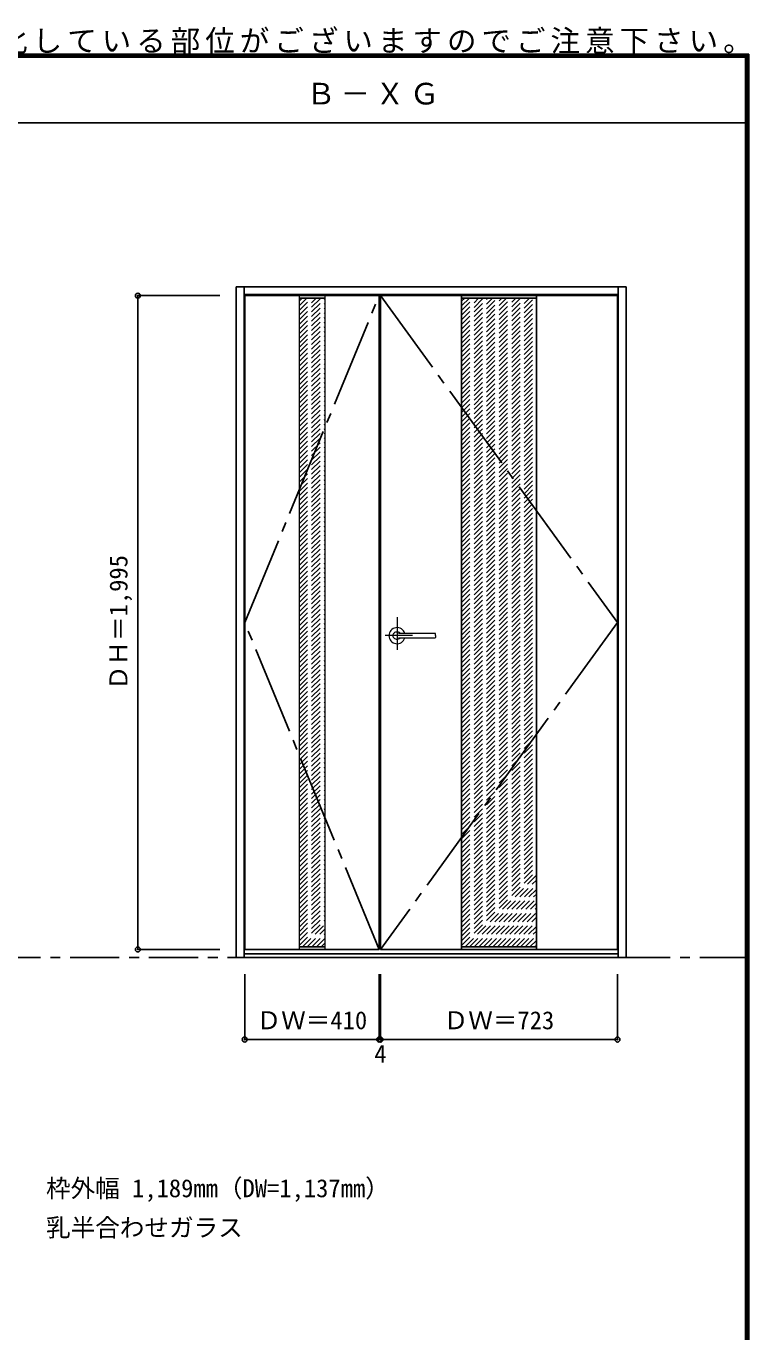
# Model space of a CAD drawing. Units: millimetres, scale not verified. Extents: x -6000 to 5700, y -4307 to 4260.
# Drawn here: x 3496 to 5700, y 276 to 4260 of the extents above; entities that cross this region are included whole.
import ezdxf
from ezdxf.enums import TextEntityAlignment as Align

# ---------------------------------------------------------------- set-up
doc = ezdxf.new("R2010")
doc.units = ezdxf.units.MM
doc.header["$LTSCALE"] = 30
doc.header["$PDMODE"] = 32
doc.header["$PDSIZE"] = 15
for name, pattern in [('CHAIN1', [8, 5, -1, 1, -1]), ('CHAIN2', [12, 9, -1, 1, -1]), ('DASHED1', [1.8, 1.2, -0.6])]:
    doc.linetypes.add(name, pattern=pattern)
for name, color, linetype in [('0-1_通り芯', 7, 'CHAIN1'), ('0-2_扉', 7, 'Continuous'), ('0-3_仕上げ', 7, 'Continuous'), ('0-4_枠', 3, 'Continuous'), ('0-7', 7, 'CHAIN2'), ('0-A_文字', 7, 'Continuous'), ('0-B_寸法', 7, 'Continuous'), ('F-1_枠', 6, 'Continuous'), ('F-A_文字', 7, 'Continuous')]:
    doc.layers.add(name, color=color, linetype=linetype)
doc.layers.add('0-5_レバー', color=7, linetype='Continuous', lineweight=18)
doc.layers.add('0-C_ハッチ', color=4, linetype='Continuous', lineweight=18)
doc.styles.add('ＭＳ ゴシック', font='')
doc.styles.get('ＭＳ ゴシック').set_extended_font_data('MS Gothic')

msp = doc.modelspace()

# ---------------------------------------------------------------- linework, layer by layer
at = {"layer": '0-1_通り芯'}
msp.add_line((-5490, 1418), (5690, 1418), dxfattribs=at)
at = {"layer": '0-2_扉', "color": 3}
for p, q in [((4162.4, 1443), (4162.4, 3438)), ((4572.4, 3438), (4162.4, 3438)), ((4572.4, 1443), (4572.4, 3438)), ((4576.4, 1443), (4576.4, 3438)), ((4576.4, 3438), (5299.4, 3438)), ((5299.4, 1443), (5299.4, 3438)), ((4572.4, 1443), (4162.4, 1443)), ((4576.4, 1443), (5299.4, 1443))]:
    msp.add_line(p, q, dxfattribs=at)
at = {"layer": '0-3_仕上げ'}
for p, q in [((4406.4, 3430), (4328.4, 3430)), ((4823.9, 3430), (5051.9, 3430)), ((4406.4, 1451), (4328.4, 1451)), ((4823.9, 1451), (5051.9, 1451))]:
    msp.add_line(p, q, dxfattribs=at)
at = {"layer": '0-3_仕上げ', "color": 3}
for p, q in [((4823.9, 3438), (4823.9, 1443)), ((5051.9, 3438), (5051.9, 1443))]:
    msp.add_line(p, q, dxfattribs=at)
at = {"layer": '0-4_枠'}
for p, q in [((4136.4, 3465), (4136.4, 1418)), ((4136.4, 3465), (5325.4, 3465)), ((4160.4, 1418), (4160.4, 3465)), ((4160.4, 3441), (5301.4, 3441)), ((5301.4, 1418), (5301.4, 3465)), ((5325.4, 3465), (5325.4, 1418)), ((4136.4, 1418), (5325.4, 1418)), ((4160.4, 1430), (5301.4, 1430))]:
    msp.add_line(p, q, dxfattribs=at)
at = {"layer": '0-5_レバー', "color": 4, "linetype": 'CHAIN1'}
for p, q in [((4626.9, 2456.96), (4626.9, 2357.11)), ((4673.7, 2400.5), (4590.68, 2400.5))]:
    msp.add_line(p, q, dxfattribs=at)
at = {"layer": '0-5_レバー'}
for q in [(4743.9, 2405.99), (4743.9, 2395)]:
    msp.add_line((4743.9, 2400.5), q, dxfattribs=at)
for points in [[(4636.86, 2407.49), (4636.09, 2408.28), (4634.12, 2409.65), (4631.88, 2410.66), (4629.44, 2411.29), (4626.9, 2411.5), (4624.36, 2411.29), (4621.93, 2410.66), (4619.68, 2409.65), (4617.71, 2408.28), (4616.09, 2406.61), (4614.89, 2404.71), (4614.15, 2402.65), (4613.9, 2400.5), (4614.15, 2398.35), (4614.89, 2396.29), (4616.09, 2394.39), (4617.71, 2392.72), (4619.68, 2391.35), (4621.93, 2390.34), (4624.36, 2389.71), (4626.9, 2389.5), (4629.44, 2389.71), (4631.88, 2390.34), (4634.12, 2391.35), (4636.09, 2392.72), (4636.86, 2393.51)], [(4742.4, 2407.5), (4732.67, 2407.5), (4722.49, 2407.5), (4712.89, 2407.5), (4703.9, 2407.5), (4695.49, 2407.5), (4687.68, 2407.5), (4680.86, 2407.5), (4674.56, 2407.5), (4668.8, 2407.5), (4663.55, 2407.5), (4658.76, 2407.5), (4654.11, 2407.5), (4649.9, 2407.5), (4646.15, 2407.5), (4644.15, 2407.5), (4642.3, 2407.5), (4640.29, 2407.49), (4637.88, 2407.49), (4636.39, 2407.49), (4634.85, 2407.49), (4633.33, 2407.49), (4632.23, 2407.49), (4631.77, 2407.49), (4631.77, 2407.48)], [(4631.92, 2393.51), (4632.05, 2393.51), (4632.49, 2393.51), (4633.21, 2393.51), (4634.23, 2393.51), (4635.49, 2393.51), (4636.84, 2393.51), (4639.7, 2393.51), (4642.68, 2393.5), (4645.7, 2393.5), (4648.74, 2393.5), (4651.81, 2393.5), (4654.89, 2393.5), (4658.89, 2393.5), (4663.3, 2393.5), (4668.27, 2393.5), (4673.8, 2393.5), (4679.89, 2393.5), (4686.54, 2393.5), (4693.75, 2393.5), (4702.34, 2393.5), (4711.6, 2393.5), (4721.54, 2393.5), (4732.15, 2393.5), (4742.4, 2393.5)], [(4742.4, 2407.5), (4733.32, 2407.5), (4732.92, 2407.5)]]:
    msp.add_lwpolyline(points, dxfattribs=at)
for centre, radius, start, end in [((4626.9, 2400.5), 24.55, 16.59952, 343.36736), ((4742.4, 2406), 1.5, 0.00847, 89.9163), ((4742.4, 2406), 1.5, 360, 90.17419), ((4742.4, 2395), 1.5, 270.16419, 0), ((4742.4, 2395), 1.5, 269.91059, 359.99153)]:
    msp.add_arc(centre, radius, start, end, dxfattribs=at)
at = {"layer": '0-7'}
for p, q in [((4162.4, 2440.5), (4572.4, 3438)), ((4576.4, 3438), (5299.4, 2440.5)), ((4572.4, 1443), (4162.4, 2440.5)), ((5299.4, 2440.5), (4576.4, 1443))]:
    msp.add_line(p, q, dxfattribs=at)
at = {"layer": '0-B_寸法', "color": 4}
for p, q in [((3836.4, 3438), (3836.4, 1443)), ((3836.4, 3438), (4086.4, 3438)), ((3836.4, 1443), (4086.4, 1443)), ((4162.4, 1168), (4162.4, 1368)), ((4572.4, 1168), (4572.4, 1368)), ((5299.4, 1168), (5299.4, 1368)), ((4576.4, 1168), (5299.4, 1168))]:
    msp.add_line(p, q, dxfattribs=at)
msp.add_lwpolyline([(4162.4, 1168), (4572.4, 1168), (4576.4, 1168), (4576.4, 1368)], dxfattribs=at)
at = {"layer": '0-B_寸法'}
for p in [(3836.4, 3438), (3836.4, 1443), (4162.4, 1168), (4572.4, 1168), (4576.4, 1168), (5299.4, 1168)]:
    msp.add_point(p, dxfattribs=at)
at = {"layer": '0-C_ハッチ', "color": 3}
for p, q in [((4328.4, 3438), (4328.4, 1443)), ((4406.4, 3438), (4406.4, 1443))]:
    msp.add_line(p, q, dxfattribs=at)
at = {"layer": '0-C_ハッチ', "linetype": 'DASHED1'}
for p, q in [((4328.4, 3364.02), (4394.38, 3430)), ((4328.4, 3378.16), (4380.24, 3430)), ((4328.4, 3392.31), (4366.09, 3430)), ((4328.4, 3406.45), (4351.95, 3430)), ((4328.4, 3420.59), (4337.81, 3430)), ((4328.4, 3349.88), (4406.4, 3427.88)), ((4823.9, 3208.43), (5045.47, 3430)), ((4823.9, 3222.57), (5031.33, 3430)), ((4823.9, 3236.71), (5017.19, 3430)), ((4823.9, 3250.85), (5003.05, 3430)), ((4823.9, 3265), (4988.9, 3430)), ((4823.9, 3279.14), (4974.76, 3430)), ((4823.9, 3293.28), (4960.62, 3430)), ((4823.9, 3307.42), (4946.48, 3430)), ((4823.9, 3321.56), (4932.34, 3430)), ((4823.9, 3335.71), (4918.19, 3430)), ((4823.9, 3349.85), (4904.05, 3430)), ((4823.9, 3363.99), (4889.91, 3430)), ((4823.9, 3378.13), (4875.77, 3430)), ((4823.9, 3392.27), (4861.63, 3430)), ((4823.9, 3406.42), (4847.48, 3430)), ((4823.9, 3420.56), (4833.34, 3430)), ((4328.4, 3335.74), (4406.4, 3413.74)), ((4328.4, 3321.6), (4406.4, 3399.6)), ((4823.9, 3194.28), (5051.9, 3422.28)), ((4823.9, 3180.14), (5051.9, 3408.14)), ((4823.9, 3166), (5051.9, 3394)), ((4328.4, 3307.45), (4406.4, 3385.45)), ((4328.4, 3293.31), (4406.4, 3371.31)), ((4328.4, 3279.17), (4406.4, 3357.17)), ((4823.9, 3151.86), (5051.9, 3379.86)), ((4823.9, 3137.72), (5051.9, 3365.72)), ((4823.9, 3123.57), (5051.9, 3351.57)), ((4328.4, 3265.03), (4406.4, 3343.03)), ((4328.4, 3250.89), (4406.4, 3328.89)), ((4328.4, 3236.74), (4406.4, 3314.74)), ((4823.9, 3109.43), (5051.9, 3337.43)), ((4823.9, 3095.29), (5051.9, 3323.29)), ((4823.9, 3081.15), (5051.9, 3309.15)), ((4328.4, 3222.6), (4406.4, 3300.6)), ((4328.4, 3208.46), (4406.4, 3286.46)), ((4328.4, 3194.32), (4406.4, 3272.32)), ((4823.9, 3067.01), (5051.9, 3295.01)), ((4823.9, 3052.86), (5051.9, 3280.86)), ((4328.4, 3180.17), (4406.4, 3258.17)), ((4328.4, 3166.03), (4406.4, 3244.03)), ((4328.4, 3151.89), (4406.4, 3229.89)), ((4823.9, 3038.72), (5051.9, 3266.72)), ((4823.9, 3024.58), (5051.9, 3252.58)), ((4823.9, 3010.44), (5051.9, 3238.44)), ((4328.4, 3137.75), (4406.4, 3215.75)), ((4328.4, 3123.61), (4406.4, 3201.61)), ((4328.4, 3109.46), (4406.4, 3187.46)), ((4823.9, 2996.29), (5051.9, 3224.29)), ((4823.9, 2982.15), (5051.9, 3210.15)), ((4823.9, 2968.01), (5051.9, 3196.01)), ((4328.4, 3095.32), (4406.4, 3173.32)), ((4328.4, 3081.18), (4406.4, 3159.18)), ((4823.9, 2953.87), (5051.9, 3181.87)), ((4823.9, 2939.73), (5051.9, 3167.73)), ((4823.9, 2925.58), (5051.9, 3153.58)), ((4328.4, 3067.04), (4406.4, 3145.04)), ((4328.4, 3052.9), (4406.4, 3130.9)), ((4328.4, 3038.75), (4406.4, 3116.75)), ((4823.9, 2911.44), (5051.9, 3139.44)), ((4823.9, 2897.3), (5051.9, 3125.3)), ((4823.9, 2883.16), (5051.9, 3111.16)), ((4328.4, 3024.61), (4406.4, 3102.61)), ((4328.4, 3010.47), (4406.4, 3088.47)), ((4328.4, 2996.33), (4406.4, 3074.33)), ((4823.9, 2869.02), (5051.9, 3097.02)), ((4823.9, 2854.87), (5051.9, 3082.87)), ((4823.9, 2840.73), (5051.9, 3068.73)), ((4328.4, 2982.18), (4406.4, 3060.18)), ((4328.4, 2968.04), (4406.4, 3046.04)), ((4328.4, 2953.9), (4406.4, 3031.9)), ((4823.9, 2826.59), (5051.9, 3054.59)), ((4823.9, 2812.45), (5051.9, 3040.45)), ((4328.4, 2939.76), (4406.4, 3017.76)), ((4328.4, 2925.62), (4406.4, 3003.62)), ((4328.4, 2911.47), (4406.4, 2989.47)), ((4823.9, 2798.31), (5051.9, 3026.31)), ((4823.9, 2784.16), (5051.9, 3012.16)), ((4823.9, 2770.02), (5051.9, 2998.02)), ((4328.4, 2897.33), (4406.4, 2975.33)), ((4328.4, 2883.19), (4406.4, 2961.19)), ((4823.9, 2755.88), (5051.9, 2983.88)), ((4823.9, 2741.74), (5051.9, 2969.74)), ((4823.9, 2727.59), (5051.9, 2955.59)), ((4328.4, 2869.05), (4406.4, 2947.05)), ((4328.4, 2854.91), (4406.4, 2932.91)), ((4328.4, 2840.76), (4406.4, 2918.76)), ((4823.9, 2713.45), (5051.9, 2941.45)), ((4823.9, 2699.31), (5051.9, 2927.31)), ((4823.9, 2685.17), (5051.9, 2913.17)), ((4328.4, 2826.62), (4406.4, 2904.62)), ((4328.4, 2812.48), (4406.4, 2890.48)), ((4328.4, 2798.34), (4406.4, 2876.34)), ((4823.9, 2671.03), (5051.9, 2899.03)), ((4823.9, 2656.88), (5051.9, 2884.88)), ((4823.9, 2642.74), (5051.9, 2870.74)), ((4328.4, 2784.19), (4406.4, 2862.19)), ((4328.4, 2770.05), (4406.4, 2848.05)), ((4328.4, 2755.91), (4406.4, 2833.91)), ((4823.9, 2628.6), (5051.9, 2856.6)), ((4823.9, 2614.46), (5051.9, 2842.46)), ((4328.4, 2741.77), (4406.4, 2819.77)), ((4328.4, 2727.63), (4406.4, 2805.63)), ((4328.4, 2713.48), (4406.4, 2791.48)), ((4823.9, 2600.32), (5051.9, 2828.32)), ((4823.9, 2586.17), (5051.9, 2814.17)), ((4823.9, 2572.03), (5051.9, 2800.03)), ((4328.4, 2699.34), (4406.4, 2777.34)), ((4328.4, 2685.2), (4406.4, 2763.2)), ((4328.4, 2671.06), (4406.4, 2749.06)), ((4823.9, 2557.89), (5051.9, 2785.89)), ((4823.9, 2543.75), (5051.9, 2771.75)), ((4823.9, 2529.6), (5051.9, 2757.6)), ((4328.4, 2656.92), (4406.4, 2734.92)), ((4328.4, 2642.77), (4406.4, 2720.77)), ((4823.9, 2515.46), (5051.9, 2743.46)), ((4823.9, 2501.32), (5051.9, 2729.32)), ((4823.9, 2487.18), (5051.9, 2715.18)), ((4328.4, 2628.63), (4406.4, 2706.63)), ((4328.4, 2614.49), (4406.4, 2692.49)), ((4328.4, 2600.35), (4406.4, 2678.35)), ((4823.9, 2473.04), (5051.9, 2701.04)), ((4823.9, 2458.89), (5051.9, 2686.89)), ((4823.9, 2444.75), (5051.9, 2672.75)), ((4328.4, 2586.2), (4406.4, 2664.2)), ((4328.4, 2572.06), (4406.4, 2650.06)), ((4328.4, 2557.92), (4406.4, 2635.92)), ((4823.9, 2430.61), (5051.9, 2658.61)), ((4823.9, 2416.47), (5051.9, 2644.47)), ((4823.9, 2402.33), (5051.9, 2630.33)), ((4328.4, 2543.78), (4406.4, 2621.78)), ((4328.4, 2529.64), (4406.4, 2607.64)), ((4328.4, 2515.49), (4406.4, 2593.49)), ((4823.9, 2388.18), (5051.9, 2616.18)), ((4823.9, 2374.04), (5051.9, 2602.04)), ((4328.4, 2501.35), (4406.4, 2579.35)), ((4328.4, 2487.21), (4406.4, 2565.21)), ((4328.4, 2473.07), (4406.4, 2551.07)), ((4823.9, 2359.9), (5051.9, 2587.9)), ((4823.9, 2345.76), (5051.9, 2573.76)), ((4823.9, 2331.61), (5051.9, 2559.61)), ((4328.4, 2458.93), (4406.4, 2536.93)), ((4328.4, 2444.78), (4406.4, 2522.78)), ((4823.9, 2317.47), (5051.9, 2545.47)), ((4823.9, 2303.33), (5051.9, 2531.33)), ((4823.9, 2289.19), (5051.9, 2517.19)), ((4328.4, 2430.64), (4406.4, 2508.64)), ((4328.4, 2416.5), (4406.4, 2494.5)), ((4328.4, 2402.36), (4406.4, 2480.36)), ((4823.9, 2275.05), (5051.9, 2503.05)), ((4823.9, 2260.9), (5051.9, 2488.9)), ((4823.9, 2246.76), (5051.9, 2474.76)), ((4328.4, 2388.21), (4406.4, 2466.21)), ((4328.4, 2374.07), (4406.4, 2452.07)), ((4328.4, 2359.93), (4406.4, 2437.93)), ((4823.9, 2232.62), (5051.9, 2460.62)), ((4823.9, 2218.48), (5051.9, 2446.48)), ((4823.9, 2204.34), (5051.9, 2432.34)), ((4328.4, 2345.79), (4406.4, 2423.79)), ((4328.4, 2331.65), (4406.4, 2409.65)), ((4328.4, 2317.5), (4406.4, 2395.5)), ((4823.9, 2190.19), (5051.9, 2418.19)), ((4823.9, 2176.05), (5051.9, 2404.05)), ((4328.4, 2303.36), (4406.4, 2381.36)), ((4328.4, 2289.22), (4406.4, 2367.22)), ((4328.4, 2275.08), (4406.4, 2353.08)), ((4823.9, 2161.91), (5051.9, 2389.91)), ((4823.9, 2147.77), (5051.9, 2375.77)), ((4823.9, 2133.62), (5051.9, 2361.62)), ((4328.4, 2260.94), (4406.4, 2338.94)), ((4328.4, 2246.79), (4406.4, 2324.79)), ((4823.9, 2119.48), (5051.9, 2347.48)), ((4823.9, 2105.34), (5051.9, 2333.34)), ((4823.9, 2091.2), (5051.9, 2319.2)), ((4328.4, 2232.65), (4406.4, 2310.65)), ((4328.4, 2218.51), (4406.4, 2296.51)), ((4328.4, 2204.37), (4406.4, 2282.37)), ((4823.9, 2077.06), (5051.9, 2305.06)), ((4823.9, 2062.91), (5051.9, 2290.91)), ((4823.9, 2048.77), (5051.9, 2276.77)), ((4328.4, 2190.23), (4406.4, 2268.23)), ((4328.4, 2176.08), (4406.4, 2254.08)), ((4328.4, 2161.94), (4406.4, 2239.94)), ((4823.9, 2034.63), (5051.9, 2262.63)), ((4823.9, 2020.49), (5051.9, 2248.49)), ((4823.9, 2006.35), (5051.9, 2234.35)), ((4328.4, 2147.8), (4406.4, 2225.8)), ((4328.4, 2133.66), (4406.4, 2211.66)), ((4328.4, 2119.51), (4406.4, 2197.51)), ((4823.9, 1992.2), (5051.9, 2220.2)), ((4823.9, 1978.06), (5051.9, 2206.06)), ((4823.9, 1963.92), (5051.9, 2191.92)), ((4328.4, 2105.37), (4406.4, 2183.37)), ((4328.4, 2091.23), (4406.4, 2169.23)), ((4328.4, 2077.09), (4406.4, 2155.09)), ((4823.9, 1949.78), (5051.9, 2177.78)), ((4823.9, 1935.63), (5051.9, 2163.63)), ((4328.4, 2062.95), (4406.4, 2140.95)), ((4328.4, 2048.8), (4406.4, 2126.8)), ((4328.4, 2034.66), (4406.4, 2112.66)), ((4823.9, 1921.49), (5051.9, 2149.49)), ((4823.9, 1907.35), (5051.9, 2135.35)), ((4823.9, 1893.21), (5051.9, 2121.21)), ((4328.4, 2020.52), (4406.4, 2098.52)), ((4328.4, 2006.38), (4406.4, 2084.38)), ((4823.9, 1879.07), (5051.9, 2107.07)), ((4823.9, 1864.92), (5051.9, 2092.92)), ((4823.9, 1850.78), (5051.9, 2078.78)), ((4328.4, 1992.24), (4406.4, 2070.24)), ((4328.4, 1978.09), (4406.4, 2056.09)), ((4328.4, 1963.95), (4406.4, 2041.95)), ((4823.9, 1836.64), (5051.9, 2064.64)), ((4823.9, 1822.5), (5051.9, 2050.5)), ((4823.9, 1808.36), (5051.9, 2036.36)), ((4328.4, 1949.81), (4406.4, 2027.81)), ((4328.4, 1935.67), (4406.4, 2013.67)), ((4328.4, 1921.52), (4406.4, 1999.52)), ((4823.9, 1794.21), (5051.9, 2022.21)), ((4823.9, 1780.07), (5051.9, 2008.07)), ((4823.9, 1765.93), (5051.9, 1993.93)), ((4328.4, 1907.38), (4406.4, 1985.38)), ((4328.4, 1893.24), (4406.4, 1971.24)), ((4328.4, 1879.1), (4406.4, 1957.1)), ((4823.9, 1751.79), (5051.9, 1979.79)), ((4823.9, 1737.64), (5051.9, 1965.64)), ((4328.4, 1864.96), (4406.4, 1942.96)), ((4328.4, 1850.81), (4406.4, 1928.81)), ((4328.4, 1836.67), (4406.4, 1914.67)), ((4823.9, 1723.5), (5051.9, 1951.5)), ((4823.9, 1709.36), (5051.9, 1937.36)), ((4823.9, 1695.22), (5051.9, 1923.22)), ((4328.4, 1822.53), (4406.4, 1900.53)), ((4328.4, 1808.39), (4406.4, 1886.39)), ((4823.9, 1681.08), (5051.9, 1909.08)), ((4823.9, 1666.93), (5051.9, 1894.93)), ((4823.9, 1652.79), (5051.9, 1880.79)), ((4328.4, 1794.25), (4406.4, 1872.25)), ((4328.4, 1780.1), (4406.4, 1858.1)), ((4328.4, 1765.96), (4406.4, 1843.96)), ((4823.9, 1638.65), (5051.9, 1866.65)), ((4823.9, 1624.51), (5051.9, 1852.51)), ((4823.9, 1610.37), (5051.9, 1838.37)), ((4328.4, 1751.82), (4406.4, 1829.82)), ((4328.4, 1737.68), (4406.4, 1815.68)), ((4328.4, 1723.53), (4406.4, 1801.53)), ((4823.9, 1596.22), (5051.9, 1824.22)), ((4823.9, 1582.08), (5051.9, 1810.08)), ((4823.9, 1567.94), (5051.9, 1795.94)), ((4328.4, 1709.39), (4406.4, 1787.39)), ((4328.4, 1695.25), (4406.4, 1773.25)), ((4328.4, 1681.11), (4406.4, 1759.11)), ((4823.9, 1553.8), (5051.9, 1781.8)), ((4823.9, 1539.66), (5051.9, 1767.66)), ((4823.9, 1525.51), (5051.9, 1753.51)), ((4328.4, 1666.97), (4406.4, 1744.97)), ((4328.4, 1652.82), (4406.4, 1730.82)), ((4328.4, 1638.68), (4406.4, 1716.68)), ((4823.9, 1511.37), (5051.9, 1739.37)), ((4823.9, 1497.23), (5051.9, 1725.23)), ((4328.4, 1624.54), (4406.4, 1702.54)), ((4328.4, 1610.4), (4406.4, 1688.4)), ((4328.4, 1596.26), (4406.4, 1674.26)), ((4823.9, 1483.09), (5051.9, 1711.09)), ((4823.9, 1468.94), (5051.9, 1696.94)), ((4823.9, 1454.8), (5051.9, 1682.8)), ((4328.4, 1582.11), (4406.4, 1660.11)), ((4328.4, 1567.97), (4406.4, 1645.97)), ((4834.24, 1451), (5051.9, 1668.66)), ((4848.38, 1451), (5051.9, 1654.52)), ((4862.52, 1451), (5051.9, 1640.38)), ((4328.4, 1553.83), (4406.4, 1631.83)), ((4328.4, 1539.69), (4406.4, 1617.69)), ((4328.4, 1525.54), (4406.4, 1603.54)), ((4876.67, 1451), (5051.9, 1626.23)), ((4890.81, 1451), (5051.9, 1612.09)), ((4904.95, 1451), (5051.9, 1597.95)), ((4328.4, 1511.4), (4406.4, 1589.4)), ((4328.4, 1497.26), (4406.4, 1575.26)), ((4328.4, 1483.12), (4406.4, 1561.12)), ((4919.09, 1451), (5051.9, 1583.81)), ((4933.24, 1451), (5051.9, 1569.67)), ((4947.38, 1451), (5051.9, 1555.52)), ((4328.4, 1468.98), (4406.4, 1546.98)), ((4328.4, 1454.83), (4406.4, 1532.83)), ((4338.71, 1451), (4406.4, 1518.69)), ((4961.52, 1451), (5051.9, 1541.38)), ((4975.66, 1451), (5051.9, 1527.24)), ((4352.85, 1451), (4406.4, 1504.55)), ((4366.99, 1451), (4406.4, 1490.41)), ((4381.13, 1451), (4406.4, 1476.27)), ((4989.8, 1451), (5051.9, 1513.1)), ((5003.95, 1451), (5051.9, 1498.95)), ((5018.09, 1451), (5051.9, 1484.81)), ((4395.28, 1451), (4406.4, 1462.12)), ((5032.23, 1451), (5051.9, 1470.67)), ((5046.37, 1451), (5051.9, 1456.53))]:
    msp.add_line(p, q, dxfattribs=at)
at = {"layer": 'F-1_枠'}
for p, q in [((-6000, 4175), (5700, 4175)), ((-6000, 4170), (5700, 4170)), ((-6000, 4165), (5700, 4165)), ((5690, 4175), (5690, -4205)), ((5695, 4175), (5695, -4205)), ((5700, 4175), (5700, -4205)), ((-6000, 3965), (5700, 3965))]:
    msp.add_line(p, q, dxfattribs=at)

# ---------------------------------------------------------------- texts
at = {"layer": '0-A_文字', "style": 'ＭＳ ゴシック'}
for s, p in [('枠外幅 1,189mm（DW=1,137mm）', (3556.4, 670.5)), ('乳半合わせガラス', (3556.4, 550.5))]:
    msp.add_text(s, height=54.99, dxfattribs=at).set_placement(p, align=Align.BOTTOM_LEFT)
at = {"layer": '0-A_文字', "insert": (4349.7, 4020), "char_height": 65.98, "attachment_point": 7, "style": 'ＭＳ ゴシック'}
msp.add_mtext('\\T1.17;Ｂ－ＸＧ', dxfattribs=at)
at = {"layer": '0-B_寸法', "style": 'ＭＳ ゴシック'}
msp.add_text('ＤＨ＝1,995', height=54.99, rotation=90, dxfattribs=at).set_placement((3821.4, 2234.25), align=Align.BOTTOM_LEFT)
for s, p in [('ＤＷ＝410', (4198.65, 1183)), ('ＤＷ＝723', (4769.15, 1183)), ('4', (4557.65, 1080.61))]:
    msp.add_text(s, height=54.99, dxfattribs=at).set_placement(p, align=Align.BOTTOM_LEFT)
at = {"layer": 'F-A_文字', "insert": (1515, 4175), "char_height": 65.98, "attachment_point": 7, "style": 'ＭＳ ゴシック'}
msp.add_mtext('\\T1.17;※本図は意匠確認用です。\u3000表記の簡略化している部位がございますのでご注意下さい。', dxfattribs=at)

doc.saveas('drawing.dxf')
